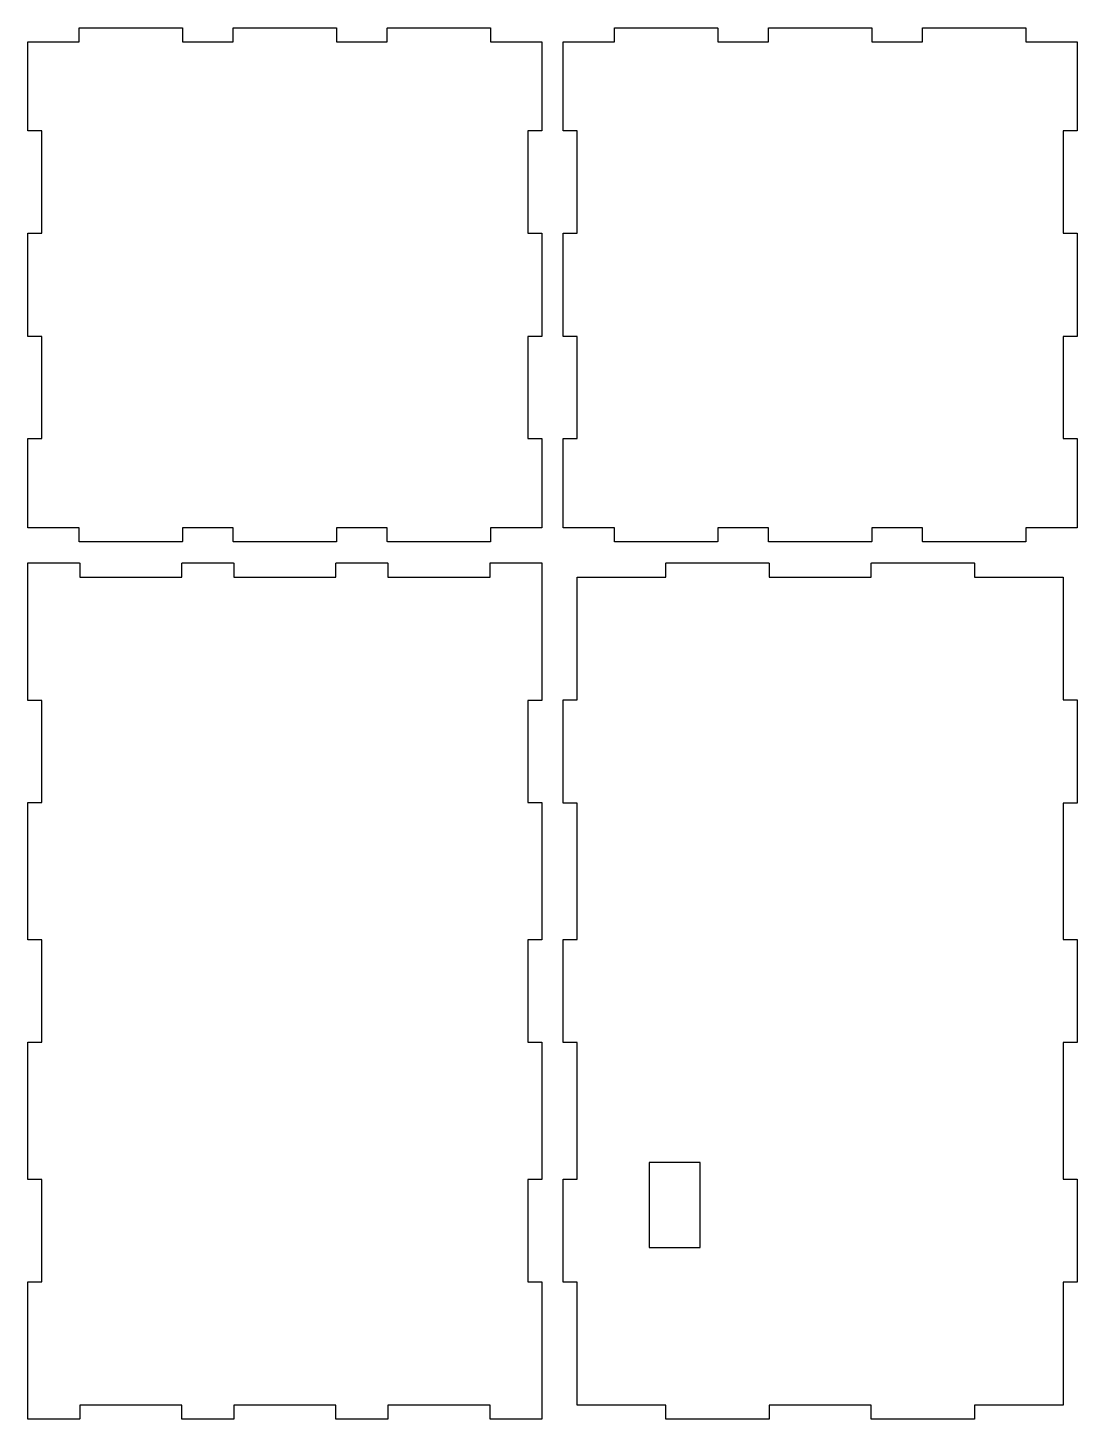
# Model space of a CAD drawing. Extents: x -18 to 289, y -291 to 372.
# Drawn here: x -17.6 to 288.9, y -34.4 to 372.1 of the extents above; entities that cross this region are included whole.
import ezdxf

# ---------------------------------------------------------------- set-up
doc = ezdxf.new("R2010")
doc.units = 0

msp = doc.modelspace()

# ---------------------------------------------------------------- linework, layer by layer
at = {"color": 1}
for p, q in [((-2.57, 372.025), (-2.567, 372.047)), ((-2.57, 367.995), (-2.57, 372.025)), ((-2.567, 372.047), (-2.557, 372.066)), ((-2.557, 372.066), (-2.541, 372.082)), ((-2.541, 372.082), (-2.522, 372.092)), ((-2.522, 372.092), (-2.5, 372.095)), ((-2.5, 372.095), (27.5, 372.095)), ((27.5, 372.095), (27.522, 372.092)), ((27.522, 372.092), (27.541, 372.082)), ((27.541, 372.082), (27.557, 372.066)), ((27.557, 372.066), (27.567, 372.047)), ((27.567, 372.047), (27.57, 372.025)), ((27.57, 372.025), (27.57, 367.995)), ((42.43, 372.025), (42.433, 372.047)), ((42.43, 367.995), (42.43, 372.025)), ((42.433, 372.047), (42.443, 372.066)), ((42.443, 372.066), (42.459, 372.082)), ((42.459, 372.082), (42.478, 372.092)), ((42.478, 372.092), (42.5, 372.095)), ((42.5, 372.095), (72.5, 372.095)), ((72.5, 372.095), (72.522, 372.092)), ((72.522, 372.092), (72.541, 372.082)), ((72.541, 372.082), (72.557, 372.066)), ((72.557, 372.066), (72.567, 372.047)), ((72.567, 372.047), (72.57, 372.025)), ((72.57, 372.025), (72.57, 367.995)), ((87.43, 372.025), (87.433, 372.047)), ((87.43, 367.995), (87.43, 372.025)), ((87.433, 372.047), (87.443, 372.066)), ((87.443, 372.066), (87.459, 372.082)), ((87.459, 372.082), (87.478, 372.092)), ((87.478, 372.092), (87.5, 372.095)), ((87.5, 372.095), (117.5, 372.095)), ((117.5, 372.095), (117.522, 372.092)), ((117.522, 372.092), (117.541, 372.082)), ((117.541, 372.082), (117.557, 372.066)), ((117.557, 372.066), (117.567, 372.047)), ((117.567, 372.047), (117.57, 372.025)), ((117.57, 372.025), (117.57, 367.995)), ((153.78, 372.025), (153.783, 372.047)), ((153.78, 367.995), (153.78, 372.025)), ((153.783, 372.047), (153.793, 372.066)), ((153.793, 372.066), (153.809, 372.082)), ((153.809, 372.082), (153.828, 372.092)), ((153.828, 372.092), (153.85, 372.095)), ((153.85, 372.095), (183.85, 372.095)), ((183.85, 372.095), (183.872, 372.092)), ((183.872, 372.092), (183.891, 372.082)), ((183.891, 372.082), (183.907, 372.066)), ((183.907, 372.066), (183.917, 372.047)), ((183.917, 372.047), (183.92, 372.025)), ((183.92, 372.025), (183.92, 367.995)), ((198.78, 372.025), (198.783, 372.047)), ((198.78, 367.995), (198.78, 372.025)), ((198.783, 372.047), (198.793, 372.066)), ((198.793, 372.066), (198.809, 372.082)), ((198.809, 372.082), (198.828, 372.092)), ((198.828, 372.092), (198.85, 372.095)), ((198.85, 372.095), (228.85, 372.095)), ((228.85, 372.095), (228.872, 372.092)), ((228.872, 372.092), (228.891, 372.082)), ((228.891, 372.082), (228.907, 372.066)), ((228.907, 372.066), (228.917, 372.047)), ((228.917, 372.047), (228.92, 372.025)), ((228.92, 372.025), (228.92, 367.995)), ((243.78, 372.025), (243.783, 372.047)), ((243.78, 367.995), (243.78, 372.025)), ((243.783, 372.047), (243.793, 372.066)), ((243.793, 372.066), (243.809, 372.082)), ((243.809, 372.082), (243.828, 372.092)), ((243.828, 372.092), (243.85, 372.095)), ((243.85, 372.095), (273.85, 372.095)), ((273.85, 372.095), (273.872, 372.092)), ((273.872, 372.092), (273.891, 372.082)), ((273.891, 372.082), (273.907, 372.066)), ((273.907, 372.066), (273.917, 372.047)), ((273.917, 372.047), (273.92, 372.025)), ((273.92, 372.025), (273.92, 367.995)), ((-17.57, 367.925), (-17.567, 367.947)), ((-17.57, 342.025), (-17.57, 367.925)), ((-17.567, 367.947), (-17.557, 367.966)), ((-17.557, 367.966), (-17.541, 367.982)), ((-17.541, 367.982), (-17.522, 367.992)), ((-17.522, 367.992), (-17.5, 367.995)), ((-17.5, 367.995), (-2.57, 367.995)), ((27.57, 367.995), (42.43, 367.995)), ((72.57, 367.995), (87.43, 367.995)), ((117.57, 367.995), (132.5, 367.995)), ((132.5, 367.995), (132.522, 367.992)), ((132.522, 367.992), (132.541, 367.982)), ((132.541, 367.982), (132.557, 367.966)), ((132.557, 367.966), (132.567, 367.947)), ((132.567, 367.947), (132.57, 367.925)), ((132.57, 367.925), (132.57, 342.025)), ((138.78, 367.925), (138.783, 367.947)), ((138.78, 342.025), (138.78, 367.925)), ((138.783, 367.947), (138.793, 367.966)), ((138.793, 367.966), (138.809, 367.982)), ((138.809, 367.982), (138.828, 367.992)), ((138.828, 367.992), (138.85, 367.995)), ((138.85, 367.995), (153.78, 367.995)), ((183.92, 367.995), (198.78, 367.995)), ((228.92, 367.995), (243.78, 367.995)), ((273.92, 367.995), (288.85, 367.995)), ((288.85, 367.995), (288.872, 367.992)), ((288.872, 367.992), (288.891, 367.982)), ((288.891, 367.982), (288.907, 367.966)), ((288.907, 367.966), (288.917, 367.947)), ((288.917, 367.947), (288.92, 367.925)), ((288.92, 367.925), (288.92, 342.025)), ((-17.567, 342.003), (-17.57, 342.025)), ((-17.557, 341.984), (-17.567, 342.003)), ((-17.541, 341.968), (-17.557, 341.984)), ((-17.522, 341.958), (-17.541, 341.968)), ((-17.5, 341.955), (-17.522, 341.958)), ((-13.47, 341.955), (-17.5, 341.955)), ((-13.47, 312.095), (-13.47, 341.955)), ((132.5, 341.955), (128.47, 341.955)), ((128.47, 341.955), (128.47, 312.095)), ((132.522, 341.958), (132.5, 341.955)), ((132.541, 341.968), (132.522, 341.958)), ((132.557, 341.984), (132.541, 341.968)), ((132.567, 342.003), (132.557, 341.984)), ((132.57, 342.025), (132.567, 342.003)), ((138.783, 342.003), (138.78, 342.025)), ((138.793, 341.984), (138.783, 342.003)), ((138.809, 341.968), (138.793, 341.984)), ((138.828, 341.958), (138.809, 341.968)), ((138.85, 341.955), (138.828, 341.958)), ((142.88, 341.955), (138.85, 341.955)), ((142.88, 312.095), (142.88, 341.955)), ((288.85, 341.955), (284.82, 341.955)), ((284.82, 341.955), (284.82, 312.095)), ((288.872, 341.958), (288.85, 341.955)), ((288.891, 341.968), (288.872, 341.958)), ((288.907, 341.984), (288.891, 341.968)), ((288.917, 342.003), (288.907, 341.984)), ((288.92, 342.025), (288.917, 342.003)), ((-17.57, 312.025), (-17.567, 312.047)), ((-17.57, 282.025), (-17.57, 312.025)), ((-17.567, 312.047), (-17.557, 312.066)), ((-17.557, 312.066), (-17.541, 312.082)), ((-17.541, 312.082), (-17.522, 312.092)), ((-17.522, 312.092), (-17.5, 312.095)), ((-17.5, 312.095), (-13.47, 312.095)), ((128.47, 312.095), (132.5, 312.095)), ((132.5, 312.095), (132.522, 312.092)), ((132.522, 312.092), (132.541, 312.082)), ((132.541, 312.082), (132.557, 312.066)), ((132.557, 312.066), (132.567, 312.047)), ((132.567, 312.047), (132.57, 312.025)), ((132.57, 312.025), (132.57, 282.025)), ((138.78, 312.025), (138.783, 312.047)), ((138.78, 282.025), (138.78, 312.025)), ((138.783, 312.047), (138.793, 312.066)), ((138.793, 312.066), (138.809, 312.082)), ((138.809, 312.082), (138.828, 312.092)), ((138.828, 312.092), (138.85, 312.095)), ((138.85, 312.095), (142.88, 312.095)), ((284.82, 312.095), (288.85, 312.095)), ((288.85, 312.095), (288.872, 312.092)), ((288.872, 312.092), (288.891, 312.082)), ((288.891, 312.082), (288.907, 312.066)), ((288.907, 312.066), (288.917, 312.047)), ((288.917, 312.047), (288.92, 312.025)), ((288.92, 312.025), (288.92, 282.025)), ((-17.567, 282.003), (-17.57, 282.025)), ((-17.557, 281.984), (-17.567, 282.003)), ((-17.541, 281.968), (-17.557, 281.984)), ((-17.522, 281.958), (-17.541, 281.968)), ((-17.5, 281.955), (-17.522, 281.958)), ((-13.47, 281.955), (-17.5, 281.955)), ((-13.47, 252.095), (-13.47, 281.955)), ((132.5, 281.955), (128.47, 281.955)), ((128.47, 281.955), (128.47, 252.095)), ((132.522, 281.958), (132.5, 281.955)), ((132.541, 281.968), (132.522, 281.958)), ((132.557, 281.984), (132.541, 281.968)), ((132.567, 282.003), (132.557, 281.984)), ((132.57, 282.025), (132.567, 282.003)), ((138.783, 282.003), (138.78, 282.025)), ((138.793, 281.984), (138.783, 282.003)), ((138.809, 281.968), (138.793, 281.984)), ((138.828, 281.958), (138.809, 281.968)), ((138.85, 281.955), (138.828, 281.958)), ((142.88, 281.955), (138.85, 281.955)), ((142.88, 252.095), (142.88, 281.955)), ((288.85, 281.955), (284.82, 281.955)), ((284.82, 281.955), (284.82, 252.095)), ((288.872, 281.958), (288.85, 281.955)), ((288.891, 281.968), (288.872, 281.958)), ((288.907, 281.984), (288.891, 281.968)), ((288.917, 282.003), (288.907, 281.984)), ((288.92, 282.025), (288.917, 282.003)), ((-17.57, 252.025), (-17.567, 252.047)), ((-17.57, 226.125), (-17.57, 252.025)), ((-17.567, 252.047), (-17.557, 252.066)), ((-17.557, 252.066), (-17.541, 252.082)), ((-17.541, 252.082), (-17.522, 252.092)), ((-17.522, 252.092), (-17.5, 252.095)), ((-17.5, 252.095), (-13.47, 252.095)), ((128.47, 252.095), (132.5, 252.095)), ((132.5, 252.095), (132.522, 252.092)), ((132.522, 252.092), (132.541, 252.082)), ((132.541, 252.082), (132.557, 252.066)), ((132.557, 252.066), (132.567, 252.047)), ((132.567, 252.047), (132.57, 252.025)), ((132.57, 252.025), (132.57, 226.125)), ((138.78, 252.025), (138.783, 252.047)), ((138.78, 226.125), (138.78, 252.025)), ((138.783, 252.047), (138.793, 252.066)), ((138.793, 252.066), (138.809, 252.082)), ((138.809, 252.082), (138.828, 252.092)), ((138.828, 252.092), (138.85, 252.095)), ((138.85, 252.095), (142.88, 252.095)), ((284.82, 252.095), (288.85, 252.095)), ((288.85, 252.095), (288.872, 252.092)), ((288.872, 252.092), (288.891, 252.082)), ((288.891, 252.082), (288.907, 252.066)), ((288.907, 252.066), (288.917, 252.047)), ((288.917, 252.047), (288.92, 252.025)), ((288.92, 252.025), (288.92, 226.125)), ((-17.567, 226.103), (-17.57, 226.125)), ((-17.557, 226.084), (-17.567, 226.103)), ((-17.541, 226.068), (-17.557, 226.084)), ((-17.522, 226.058), (-17.541, 226.068)), ((-17.5, 226.055), (-17.522, 226.058)), ((-2.57, 226.055), (-17.5, 226.055)), ((-2.57, 222.025), (-2.57, 226.055)), ((42.43, 226.055), (27.57, 226.055)), ((27.57, 226.055), (27.57, 222.025)), ((42.43, 222.025), (42.43, 226.055)), ((87.43, 226.055), (72.57, 226.055)), ((72.57, 226.055), (72.57, 222.025)), ((87.43, 222.025), (87.43, 226.055)), ((132.5, 226.055), (117.57, 226.055)), ((117.57, 226.055), (117.57, 222.025)), ((132.521, 226.058), (132.5, 226.055)), ((132.541, 226.068), (132.521, 226.058)), ((132.556, 226.083), (132.541, 226.068)), ((132.566, 226.103), (132.556, 226.083)), ((132.57, 226.124), (132.566, 226.103)), ((132.57, 226.125), (132.57, 226.124)), ((138.783, 226.103), (138.78, 226.125)), ((138.793, 226.084), (138.783, 226.103)), ((138.809, 226.068), (138.793, 226.084)), ((138.828, 226.058), (138.809, 226.068)), ((138.85, 226.055), (138.828, 226.058)), ((153.78, 226.055), (138.85, 226.055)), ((153.78, 222.025), (153.78, 226.055)), ((198.78, 226.055), (183.92, 226.055)), ((183.92, 226.055), (183.92, 222.025)), ((198.78, 222.025), (198.78, 226.055)), ((243.78, 226.055), (228.92, 226.055)), ((228.92, 226.055), (228.92, 222.025)), ((243.78, 222.025), (243.78, 226.055)), ((288.85, 226.055), (273.92, 226.055)), ((273.92, 226.055), (273.92, 222.025)), ((288.872, 226.058), (288.85, 226.055)), ((288.891, 226.068), (288.872, 226.058)), ((288.907, 226.084), (288.891, 226.068)), ((288.917, 226.103), (288.907, 226.084)), ((288.92, 226.125), (288.917, 226.103)), ((-2.567, 222.003), (-2.57, 222.025)), ((-2.557, 221.984), (-2.567, 222.003)), ((-2.541, 221.968), (-2.557, 221.984)), ((-2.522, 221.958), (-2.541, 221.968)), ((-2.5, 221.955), (-2.522, 221.958)), ((27.5, 221.955), (-2.5, 221.955)), ((27.522, 221.958), (27.5, 221.955)), ((27.541, 221.968), (27.522, 221.958)), ((27.557, 221.984), (27.541, 221.968)), ((27.567, 222.003), (27.557, 221.984)), ((27.57, 222.025), (27.567, 222.003)), ((42.433, 222.003), (42.43, 222.025)), ((42.443, 221.984), (42.433, 222.003)), ((42.459, 221.968), (42.443, 221.984)), ((42.478, 221.958), (42.459, 221.968)), ((42.5, 221.955), (42.478, 221.958)), ((72.5, 221.955), (42.5, 221.955)), ((72.522, 221.958), (72.5, 221.955)), ((72.541, 221.968), (72.522, 221.958)), ((72.557, 221.984), (72.541, 221.968)), ((72.567, 222.003), (72.557, 221.984)), ((72.57, 222.025), (72.567, 222.003)), ((87.433, 222.003), (87.43, 222.025)), ((87.443, 221.984), (87.433, 222.003)), ((87.459, 221.968), (87.443, 221.984)), ((87.478, 221.958), (87.459, 221.968)), ((87.5, 221.955), (87.478, 221.958)), ((117.5, 221.955), (87.5, 221.955)), ((117.522, 221.958), (117.5, 221.955)), ((117.541, 221.968), (117.522, 221.958)), ((117.557, 221.984), (117.541, 221.968)), ((117.567, 222.003), (117.557, 221.984)), ((117.57, 222.025), (117.567, 222.003)), ((153.783, 222.003), (153.78, 222.025)), ((153.793, 221.984), (153.783, 222.003)), ((153.809, 221.968), (153.793, 221.984)), ((153.828, 221.958), (153.809, 221.968)), ((153.85, 221.955), (153.828, 221.958)), ((183.85, 221.955), (153.85, 221.955)), ((183.872, 221.958), (183.85, 221.955)), ((183.891, 221.968), (183.872, 221.958)), ((183.907, 221.984), (183.891, 221.968)), ((183.917, 222.003), (183.907, 221.984)), ((183.92, 222.025), (183.917, 222.003)), ((198.783, 222.003), (198.78, 222.025)), ((198.793, 221.984), (198.783, 222.003)), ((198.809, 221.968), (198.793, 221.984)), ((198.828, 221.958), (198.809, 221.968)), ((198.85, 221.955), (198.828, 221.958)), ((228.85, 221.955), (198.85, 221.955)), ((228.872, 221.958), (228.85, 221.955)), ((228.891, 221.968), (228.872, 221.958)), ((228.907, 221.984), (228.891, 221.968)), ((228.917, 222.003), (228.907, 221.984)), ((228.92, 222.025), (228.917, 222.003)), ((243.783, 222.003), (243.78, 222.025)), ((243.793, 221.984), (243.783, 222.003)), ((243.809, 221.968), (243.793, 221.984)), ((243.828, 221.958), (243.809, 221.968)), ((243.85, 221.955), (243.828, 221.958)), ((273.85, 221.955), (243.85, 221.955)), ((273.872, 221.958), (273.85, 221.955)), ((273.891, 221.968), (273.872, 221.958)), ((273.907, 221.984), (273.891, 221.968)), ((273.917, 222.003), (273.907, 221.984)), ((273.92, 222.025), (273.917, 222.003)), ((-17.57, 215.675), (-17.567, 215.697)), ((-17.57, 175.675), (-17.57, 215.675)), ((-17.567, 215.697), (-17.557, 215.716)), ((-17.557, 215.716), (-17.541, 215.732)), ((-17.541, 215.732), (-17.522, 215.742)), ((-17.522, 215.742), (-17.5, 215.745)), ((-17.5, 215.745), (-2.5, 215.745)), ((-2.5, 215.745), (-2.478, 215.742)), ((-2.478, 215.742), (-2.459, 215.732)), ((-2.459, 215.732), (-2.443, 215.716)), ((-2.443, 215.716), (-2.433, 215.697)), ((-2.433, 215.697), (-2.43, 215.675)), ((-2.43, 215.675), (-2.43, 211.645)), ((27.43, 215.675), (27.433, 215.697)), ((27.43, 211.645), (27.43, 215.675)), ((27.433, 215.697), (27.443, 215.716)), ((27.443, 215.716), (27.459, 215.732)), ((27.459, 215.732), (27.478, 215.742)), ((27.478, 215.742), (27.5, 215.745)), ((27.5, 215.745), (42.5, 215.745)), ((42.5, 215.745), (42.522, 215.742)), ((42.522, 215.742), (42.541, 215.732)), ((42.541, 215.732), (42.557, 215.716)), ((42.557, 215.716), (42.567, 215.697)), ((42.567, 215.697), (42.57, 215.675)), ((42.57, 215.675), (42.57, 211.645)), ((72.43, 215.675), (72.433, 215.697)), ((72.43, 211.645), (72.43, 215.675)), ((72.433, 215.697), (72.443, 215.716)), ((72.443, 215.716), (72.459, 215.732)), ((72.459, 215.732), (72.478, 215.742)), ((72.478, 215.742), (72.5, 215.745)), ((72.5, 215.745), (87.5, 215.745)), ((87.5, 215.745), (87.522, 215.742)), ((87.522, 215.742), (87.541, 215.732)), ((87.541, 215.732), (87.557, 215.716)), ((87.557, 215.716), (87.567, 215.697)), ((87.567, 215.697), (87.57, 215.675)), ((87.57, 215.675), (87.57, 211.645)), ((117.43, 215.675), (117.433, 215.697)), ((117.43, 211.645), (117.43, 215.675)), ((117.433, 215.697), (117.443, 215.716)), ((117.443, 215.716), (117.459, 215.732)), ((117.459, 215.732), (117.478, 215.742)), ((117.478, 215.742), (117.5, 215.745)), ((117.5, 215.745), (132.5, 215.745)), ((132.5, 215.745), (132.522, 215.742)), ((132.522, 215.742), (132.541, 215.732)), ((132.541, 215.732), (132.557, 215.716)), ((132.557, 215.716), (132.567, 215.697)), ((132.567, 215.697), (132.57, 215.675)), ((132.57, 215.675), (132.57, 175.675)), ((168.78, 215.675), (168.783, 215.697)), ((168.78, 211.645), (168.78, 215.675)), ((168.783, 215.697), (168.793, 215.716)), ((168.793, 215.716), (168.809, 215.732)), ((168.809, 215.732), (168.828, 215.742)), ((168.828, 215.742), (168.85, 215.745)), ((168.85, 215.745), (198.85, 215.745)), ((198.85, 215.745), (198.872, 215.742)), ((198.872, 215.742), (198.891, 215.732)), ((198.891, 215.732), (198.907, 215.716)), ((198.907, 215.716), (198.917, 215.697)), ((198.917, 215.697), (198.92, 215.675)), ((198.92, 215.675), (198.92, 211.645)), ((228.78, 215.675), (228.783, 215.697)), ((228.78, 211.645), (228.78, 215.675)), ((228.783, 215.697), (228.793, 215.716)), ((228.793, 215.716), (228.809, 215.732)), ((228.809, 215.732), (228.828, 215.742)), ((228.828, 215.742), (228.85, 215.745)), ((228.85, 215.745), (258.85, 215.745)), ((258.85, 215.745), (258.872, 215.742)), ((258.872, 215.742), (258.891, 215.732)), ((258.891, 215.732), (258.907, 215.716)), ((258.907, 215.716), (258.917, 215.697)), ((258.917, 215.697), (258.92, 215.675)), ((258.92, 215.675), (258.92, 211.645)), ((-2.43, 211.645), (27.43, 211.645)), ((42.57, 211.645), (72.43, 211.645)), ((87.57, 211.645), (117.43, 211.645)), ((142.88, 211.575), (142.883, 211.597)), ((142.88, 207.268), (142.88, 211.575)), ((142.883, 211.597), (142.893, 211.616)), ((142.893, 211.616), (142.909, 211.632)), ((142.909, 211.632), (142.928, 211.642)), ((142.928, 211.642), (142.95, 211.645)), ((142.95, 211.645), (168.78, 211.645)), ((198.92, 211.645), (228.78, 211.645)), ((258.92, 211.645), (284.75, 211.645)), ((284.75, 211.645), (284.772, 211.642)), ((284.772, 211.642), (284.791, 211.632)), ((284.791, 211.632), (284.807, 211.616)), ((284.807, 211.616), (284.817, 211.597)), ((284.817, 211.597), (284.82, 211.575)), ((284.82, 211.575), (284.82, 175.745)), ((142.88, 175.745), (142.88, 207.268)), ((-17.567, 175.653), (-17.57, 175.675)), ((-17.557, 175.634), (-17.567, 175.653)), ((-17.541, 175.618), (-17.557, 175.634)), ((-17.522, 175.608), (-17.541, 175.618)), ((-17.5, 175.605), (-17.522, 175.608)), ((-13.47, 175.605), (-17.5, 175.605)), ((-13.47, 145.745), (-13.47, 175.605)), ((132.5, 175.605), (128.47, 175.605)), ((128.47, 175.605), (128.47, 145.745)), ((132.522, 175.608), (132.5, 175.605)), ((132.541, 175.618), (132.522, 175.608)), ((132.557, 175.634), (132.541, 175.618)), ((132.567, 175.653), (132.557, 175.634)), ((132.57, 175.675), (132.567, 175.653)), ((138.78, 175.675), (138.783, 175.697)), ((138.78, 145.675), (138.78, 175.675)), ((138.783, 175.697), (138.793, 175.716)), ((138.793, 175.716), (138.809, 175.732)), ((138.809, 175.732), (138.828, 175.742)), ((138.828, 175.742), (138.85, 175.745)), ((138.85, 175.745), (142.88, 175.745)), ((284.82, 175.745), (288.85, 175.745)), ((288.85, 175.745), (288.872, 175.742)), ((288.872, 175.742), (288.891, 175.732)), ((288.891, 175.732), (288.907, 175.716)), ((288.907, 175.716), (288.917, 175.697)), ((288.917, 175.697), (288.92, 175.675)), ((288.92, 175.675), (288.92, 145.675)), ((-17.57, 145.675), (-17.567, 145.697)), ((-17.57, 105.675), (-17.57, 145.675)), ((-17.567, 145.697), (-17.557, 145.716)), ((-17.557, 145.716), (-17.541, 145.732)), ((-17.541, 145.732), (-17.522, 145.742)), ((-17.522, 145.742), (-17.5, 145.745)), ((-17.5, 145.745), (-13.47, 145.745)), ((128.47, 145.745), (132.5, 145.745)), ((132.5, 145.745), (132.522, 145.742)), ((132.522, 145.742), (132.541, 145.732)), ((132.541, 145.732), (132.557, 145.716)), ((132.557, 145.716), (132.567, 145.697)), ((132.567, 145.697), (132.57, 145.675)), ((132.57, 145.675), (132.57, 105.675)), ((138.783, 145.653), (138.78, 145.675)), ((138.793, 145.634), (138.783, 145.653)), ((138.809, 145.618), (138.793, 145.634)), ((138.828, 145.608), (138.809, 145.618)), ((138.85, 145.605), (138.828, 145.608)), ((142.88, 145.605), (138.85, 145.605)), ((142.88, 105.745), (142.88, 145.605)), ((288.85, 145.605), (284.82, 145.605)), ((284.82, 145.605), (284.82, 105.745)), ((288.872, 145.608), (288.85, 145.605)), ((288.891, 145.618), (288.872, 145.608)), ((288.907, 145.634), (288.891, 145.618)), ((288.917, 145.653), (288.907, 145.634)), ((288.92, 145.675), (288.917, 145.653)), ((138.78, 105.675), (138.783, 105.697)), ((138.783, 105.697), (138.793, 105.716)), ((138.793, 105.716), (138.809, 105.732)), ((138.809, 105.732), (138.828, 105.742)), ((138.828, 105.742), (138.85, 105.745)), ((138.85, 105.745), (142.88, 105.745)), ((284.82, 105.745), (288.85, 105.745)), ((288.85, 105.745), (288.872, 105.742)), ((288.872, 105.742), (288.891, 105.732)), ((288.891, 105.732), (288.907, 105.716)), ((288.907, 105.716), (288.917, 105.697)), ((288.917, 105.697), (288.92, 105.675)), ((-17.567, 105.653), (-17.57, 105.675)), ((-17.557, 105.634), (-17.567, 105.653)), ((-17.541, 105.618), (-17.557, 105.634)), ((-17.522, 105.608), (-17.541, 105.618)), ((-17.5, 105.605), (-17.522, 105.608)), ((-13.47, 105.605), (-17.5, 105.605)), ((-13.47, 75.745), (-13.47, 105.605)), ((132.5, 105.605), (128.47, 105.605)), ((128.47, 105.605), (128.47, 75.745)), ((132.522, 105.608), (132.5, 105.605)), ((132.541, 105.618), (132.522, 105.608)), ((132.557, 105.634), (132.541, 105.618)), ((132.567, 105.653), (132.557, 105.634)), ((132.57, 105.675), (132.567, 105.653)), ((138.78, 75.675), (138.78, 105.675)), ((288.92, 105.675), (288.92, 75.675)), ((-17.57, 75.675), (-17.567, 75.697)), ((-17.57, 35.675), (-17.57, 75.675)), ((-17.567, 75.697), (-17.557, 75.716)), ((-17.557, 75.716), (-17.541, 75.732)), ((-17.541, 75.732), (-17.522, 75.742)), ((-17.522, 75.742), (-17.5, 75.745)), ((-17.5, 75.745), (-13.47, 75.745)), ((128.47, 75.745), (132.5, 75.745)), ((132.5, 75.745), (132.522, 75.742)), ((132.522, 75.742), (132.541, 75.732)), ((132.541, 75.732), (132.557, 75.716)), ((132.557, 75.716), (132.567, 75.697)), ((132.567, 75.697), (132.57, 75.675)), ((132.57, 75.675), (132.57, 35.675)), ((138.783, 75.653), (138.78, 75.675)), ((138.793, 75.634), (138.783, 75.653)), ((138.809, 75.618), (138.793, 75.634)), ((138.828, 75.608), (138.809, 75.618)), ((138.85, 75.605), (138.828, 75.608)), ((142.88, 75.605), (138.85, 75.605)), ((142.88, 35.745), (142.88, 75.605)), ((288.85, 75.605), (284.82, 75.605)), ((284.82, 75.605), (284.82, 35.745)), ((288.872, 75.608), (288.85, 75.605)), ((288.891, 75.618), (288.872, 75.608)), ((288.907, 75.634), (288.891, 75.618)), ((288.917, 75.653), (288.907, 75.634)), ((288.92, 75.675), (288.917, 75.653)), ((178.78, 40.605), (163.92, 40.605)), ((163.92, 40.605), (163.92, 15.745)), ((178.78, 40.057), (178.78, 40.605)), ((178.78, 15.745), (178.78, 40.057)), ((-17.567, 35.653), (-17.57, 35.675)), ((-17.557, 35.634), (-17.567, 35.653)), ((-17.541, 35.618), (-17.557, 35.634)), ((-17.522, 35.608), (-17.541, 35.618)), ((-17.5, 35.605), (-17.522, 35.608)), ((-13.47, 35.605), (-17.5, 35.605)), ((-13.47, 5.745), (-13.47, 35.605)), ((132.5, 35.605), (128.47, 35.605)), ((128.47, 35.605), (128.47, 5.745)), ((132.522, 35.608), (132.5, 35.605)), ((132.541, 35.618), (132.522, 35.608)), ((132.557, 35.634), (132.541, 35.618)), ((132.567, 35.653), (132.557, 35.634)), ((132.57, 35.675), (132.567, 35.653)), ((138.78, 35.675), (138.783, 35.697)), ((138.78, 5.675), (138.78, 35.675)), ((138.783, 35.697), (138.793, 35.716)), ((138.793, 35.716), (138.809, 35.732)), ((138.809, 35.732), (138.828, 35.742)), ((138.828, 35.742), (138.85, 35.745)), ((138.85, 35.745), (142.88, 35.745)), ((284.82, 35.745), (288.85, 35.745)), ((288.85, 35.745), (288.872, 35.742)), ((288.872, 35.742), (288.891, 35.732)), ((288.891, 35.732), (288.907, 35.716)), ((288.907, 35.716), (288.917, 35.697)), ((288.917, 35.697), (288.92, 35.675)), ((288.92, 35.675), (288.92, 5.675)), ((163.92, 15.745), (178.78, 15.745)), ((-17.57, 5.675), (-17.567, 5.697)), ((-17.57, -34.325), (-17.57, 5.675)), ((-17.567, 5.697), (-17.557, 5.716)), ((-17.557, 5.716), (-17.541, 5.732)), ((-17.541, 5.732), (-17.522, 5.742)), ((-17.522, 5.742), (-17.5, 5.745)), ((-17.5, 5.745), (-13.47, 5.745)), ((128.47, 5.745), (132.5, 5.745)), ((132.5, 5.745), (132.522, 5.742)), ((132.522, 5.742), (132.541, 5.732)), ((132.541, 5.732), (132.557, 5.716)), ((132.557, 5.716), (132.567, 5.697)), ((132.567, 5.697), (132.57, 5.675)), ((132.57, 5.675), (132.57, -30.225)), ((138.783, 5.653), (138.78, 5.675)), ((138.793, 5.634), (138.783, 5.653)), ((138.809, 5.618), (138.793, 5.634)), ((138.828, 5.608), (138.809, 5.618)), ((138.85, 5.605), (138.828, 5.608)), ((142.88, 5.605), (138.85, 5.605)), ((142.88, -30.225), (142.88, 5.605)), ((288.85, 5.605), (284.82, 5.605)), ((284.82, 5.605), (284.82, -30.225)), ((288.872, 5.608), (288.85, 5.605)), ((288.891, 5.618), (288.872, 5.608)), ((288.907, 5.634), (288.891, 5.618)), ((288.917, 5.653), (288.907, 5.634)), ((288.92, 5.675), (288.917, 5.653)), ((27.43, -30.295), (-2.43, -30.295)), ((-2.43, -30.295), (-2.43, -34.325)), ((27.43, -34.325), (27.43, -30.295)), ((72.43, -30.295), (42.57, -30.295)), ((42.57, -30.295), (42.57, -34.325)), ((72.43, -34.325), (72.43, -30.295)), ((117.43, -30.295), (87.57, -30.295)), ((87.57, -30.295), (87.57, -34.325)), ((117.43, -34.325), (117.43, -30.295)), ((132.57, -30.225), (132.57, -34.325)), ((142.883, -30.247), (142.88, -30.225)), ((142.893, -30.266), (142.883, -30.247)), ((142.909, -30.282), (142.893, -30.266)), ((142.928, -30.292), (142.909, -30.282)), ((142.95, -30.295), (142.928, -30.292)), ((168.78, -30.295), (142.95, -30.295)), ((168.78, -34.325), (168.78, -30.295)), ((228.78, -30.295), (198.92, -30.295)), ((198.92, -30.295), (198.92, -34.325)), ((228.78, -34.325), (228.78, -30.295)), ((284.75, -30.295), (258.92, -30.295)), ((258.92, -30.295), (258.92, -34.325)), ((284.772, -30.292), (284.75, -30.295)), ((284.791, -30.282), (284.772, -30.292)), ((284.807, -30.266), (284.791, -30.282)), ((284.817, -30.247), (284.807, -30.266)), ((284.82, -30.225), (284.817, -30.247)), ((-17.567, -34.347), (-17.57, -34.325)), ((-17.557, -34.366), (-17.567, -34.347)), ((-17.541, -34.382), (-17.557, -34.366)), ((-17.522, -34.392), (-17.541, -34.382)), ((-17.5, -34.395), (-17.522, -34.392)), ((-2.5, -34.395), (-17.5, -34.395)), ((-2.478, -34.392), (-2.5, -34.395)), ((-2.459, -34.382), (-2.478, -34.392)), ((-2.443, -34.366), (-2.459, -34.382)), ((-2.433, -34.347), (-2.443, -34.366)), ((-2.43, -34.325), (-2.433, -34.347)), ((27.433, -34.347), (27.43, -34.325)), ((27.443, -34.366), (27.433, -34.347)), ((27.459, -34.382), (27.443, -34.366)), ((27.478, -34.392), (27.459, -34.382)), ((27.5, -34.395), (27.478, -34.392)), ((42.5, -34.395), (27.5, -34.395)), ((42.522, -34.392), (42.5, -34.395)), ((42.541, -34.382), (42.522, -34.392)), ((42.557, -34.366), (42.541, -34.382)), ((42.567, -34.347), (42.557, -34.366)), ((42.57, -34.325), (42.567, -34.347)), ((72.433, -34.347), (72.43, -34.325)), ((72.443, -34.366), (72.433, -34.347)), ((72.459, -34.382), (72.443, -34.366)), ((72.478, -34.392), (72.459, -34.382)), ((72.5, -34.395), (72.478, -34.392)), ((87.5, -34.395), (72.5, -34.395)), ((87.522, -34.392), (87.5, -34.395)), ((87.541, -34.382), (87.522, -34.392)), ((87.557, -34.366), (87.541, -34.382)), ((87.567, -34.347), (87.557, -34.366)), ((87.57, -34.325), (87.567, -34.347)), ((117.433, -34.347), (117.43, -34.325)), ((117.443, -34.366), (117.433, -34.347)), ((117.459, -34.382), (117.443, -34.366)), ((117.478, -34.392), (117.459, -34.382)), ((117.5, -34.395), (117.478, -34.392)), ((131.5, -34.395), (117.5, -34.395)), ((132.5, -34.395), (131.5, -34.395)), ((132.522, -34.392), (132.5, -34.395)), ((132.541, -34.382), (132.522, -34.392)), ((132.557, -34.366), (132.541, -34.382)), ((132.567, -34.347), (132.557, -34.366)), ((132.57, -34.325), (132.567, -34.347)), ((168.783, -34.347), (168.78, -34.325)), ((168.793, -34.366), (168.783, -34.347)), ((168.809, -34.382), (168.793, -34.366)), ((168.828, -34.392), (168.809, -34.382)), ((168.85, -34.395), (168.828, -34.392)), ((198.85, -34.395), (168.85, -34.395)), ((198.872, -34.392), (198.85, -34.395)), ((198.891, -34.382), (198.872, -34.392)), ((198.907, -34.366), (198.891, -34.382)), ((198.917, -34.347), (198.907, -34.366)), ((198.92, -34.325), (198.917, -34.347)), ((228.783, -34.347), (228.78, -34.325)), ((228.793, -34.366), (228.783, -34.347)), ((228.809, -34.382), (228.793, -34.366)), ((228.828, -34.392), (228.809, -34.382)), ((228.85, -34.395), (228.828, -34.392)), ((258.85, -34.395), (228.85, -34.395)), ((258.872, -34.392), (258.85, -34.395)), ((258.891, -34.382), (258.872, -34.392)), ((258.907, -34.366), (258.891, -34.382)), ((258.917, -34.347), (258.907, -34.366)), ((258.92, -34.325), (258.917, -34.347))]:
    msp.add_line(p, q, dxfattribs=at)

doc.saveas('drawing.dxf')
